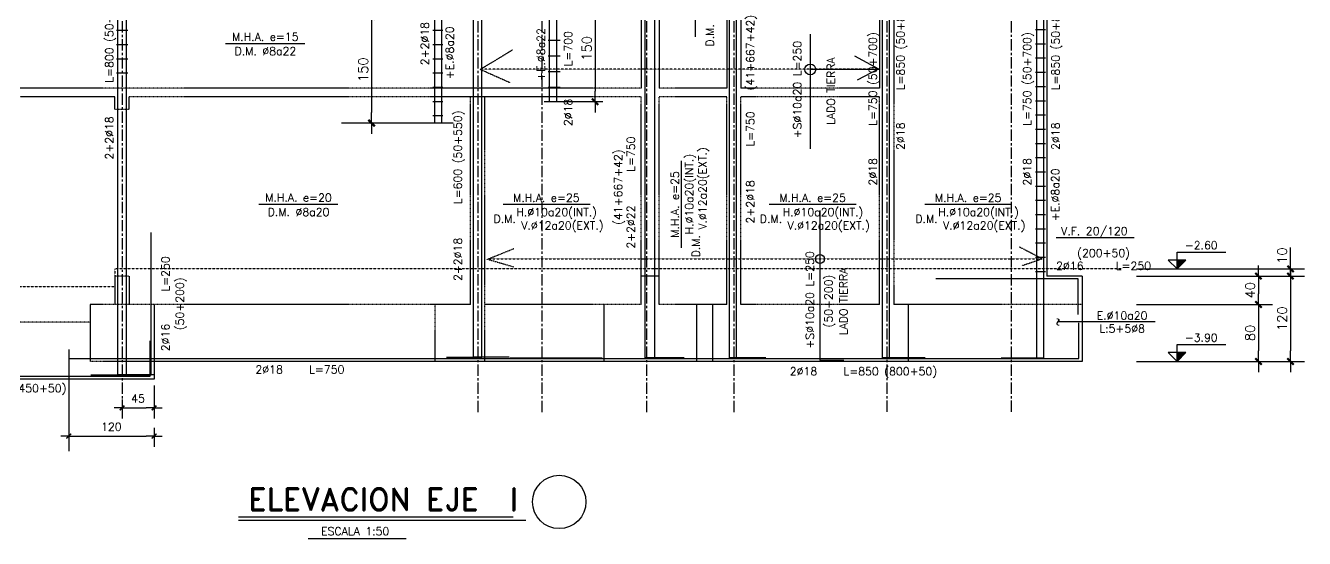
# Model space of a CAD drawing. Header units: millimetres. Extents: x 120 to 6193, y 171 to 3610.
# Drawn here: x 1393 to 3191, y 171 to 892 of the extents above; entities that cross this region are included whole.
import ezdxf
from ezdxf.enums import TextEntityAlignment as Align

# ---------------------------------------------------------------- set-up
doc = ezdxf.new("R2010")
doc.units = ezdxf.units.MM
doc.header["$LTSCALE"] = 0.5
doc.linetypes.add('CENTER', pattern=[50.8, 31.75, -6.35, 6.35, -6.35])
doc.linetypes.add('DASHED', pattern=[0.75, 0.5, -0.25])
for name, color, linetype in [('CONTORNO', 3, 'Continuous'), ('COTAS1', 2, 'Continuous'), ('Cotas2', 1, 'Continuous'), ('EJES', 1, 'CENTER'), ('fe', 7, 'Continuous'), ('NIVELES', 3, 'Continuous'), ('RADIER', 1, 'DASHED'), ('revision', 1, 'Continuous'), ('SEGMENTOS1', 2, 'DASHED'), ('TEXTOS-SM', 3, 'Continuous'), ('TEXTOS1', 9, 'Continuous')]:
    doc.layers.add(name, color=color, linetype=linetype)
doc.styles.add('ROMANS', font='romans')
doc.styles.add('ROMANS0', font='romans.shx')
doc.styles.add('SIETE50', font='ROMAND.SHX', dxfattribs={"height": 31.5})
doc.dimstyles.new('ING-50', dxfattribs={"dimscale": 5, "dimtxt": 2.25, "dimasz": 2.25, "dimexe": 3, "dimexo": 0, "dimgap": 1.5, "dimtad": 1, "dimdec": 1, "dimzin": 12, "dimdsep": 46, "dimtxsty": 'ROMANS', "dimblk1": 'TICK1', "dimblk2": 'TICK1', "dimsah": 1, "dimcen": 0.09, "dimclrd": 2, "dimclre": 1, "dimclrt": 3, "dimadec": 1, "dimazin": 3, "dimtfac": 1, "dimtdec": 1, "dimtix": 1, "dimtmove": 2, "dimatfit": 3, "dimfxl": 3, "dimtolj": 1, "dimtzin": 12, "dimarcsym": 0})
doc.dimstyles.new('ING50', dxfattribs={"dimscale": 50, "dimtxt": 0.27, "dimasz": 0.3, "dimexe": 0.2, "dimexo": 1, "dimgap": 0.1, "dimtad": 1, "dimzin": 12, "dimdsep": 46, "dimtxsty": 'ROMANS', "dimblk1": 'TICK1', "dimblk2": 'TICK1', "dimsah": 1, "dimcen": 0.09, "dimse1": 1, "dimse2": 1, "dimclrd": 2, "dimclre": 4, "dimclrt": 3, "dimadec": 0, "dimazin": 0, "dimtfac": 1, "dimtix": 1, "dimtmove": 2, "dimatfit": 3, "dimldrblk": 'TICK1', "dimfxl": 1, "dimtolj": 1, "dimtzin": 12, "dimarcsym": 0})

# ---------------------------------------------------------------- blocks, each defined once
blk = doc.blocks.new('nivel-el')
at = {"linetype": 'Continuous'}
blk.add_hatch(color=1, dxfattribs=at).paths.add_polyline_path([(0, 0), (12.5, 12.5), (0, 12.5)])
at = {"color": 3}
blk.add_lwpolyline([(0, 0), (12.5, 12.5), (0, 12.5), (-12.5, 12.5), (0, 0), (0, 12.5), (0, 23.6), (68.4, 23.6)], dxfattribs=at)
at = {"color": 3, "style": 'ROMANS'}
blk.add_attdef('%%P0.00', text='', height=11.2, dxfattribs=at).set_placement((34, 27.7), align=Align.CENTER)
blk = doc.blocks.new('TICK1')
at = {"color": 2}
for points in [[(0, 0), (-1, 0)], [(0, 0), (1, 0)]]:
    blk.add_lwpolyline(points, dxfattribs=at)
at = {"color": 2, "const_width": 0.2}
blk.add_lwpolyline([(-0.3, -0.3), (0.3, 0.3)], dxfattribs=at)
blk = doc.blocks.new('*D13')
at = {"layer": 'COTAS1', "color": 2, "lineweight": -2}
blk.add_line((3126, 485.1), (3126, 435.1), dxfattribs=at)
at = {"layer": 'Defpoints', "color": 0}
for p in [(3137.6, 500.1), (3126, 420.1), (3137.6, 420.1)]:
    blk.add_point(p, dxfattribs=at)
at = {"layer": 'COTAS1', "color": 2, "lineweight": -2, "xscale": 15, "yscale": 15, "zscale": 15}
for p, rotation in [((3126, 500.1), 90), ((3126, 420.1), 270)]:
    blk.add_blockref('TICK1', p, dxfattribs=dict(at, rotation=rotation))
at = {"layer": 'COTAS1', "color": 3, "insert": (3114.3, 460.1), "char_height": 13.5, "attachment_point": 5, "rotation": 90, "style": 'ROMANS'}
blk.add_mtext('\\A1;80', dxfattribs=at)
blk = doc.blocks.new('*D14')
at = {"layer": 'COTAS1', "color": 2, "lineweight": -2}
blk.add_line((3126, 525.1), (3126, 515.1), dxfattribs=at)
at = {"layer": 'Defpoints', "color": 0}
for p in [(3137.6, 540.1), (3126, 500.1), (3137.6, 500.1)]:
    blk.add_point(p, dxfattribs=at)
at = {"layer": 'COTAS1', "color": 2, "lineweight": -2, "xscale": 15, "yscale": 15, "zscale": 15}
for p, rotation in [((3126, 540.1), 90), ((3126, 500.1), 270)]:
    blk.add_blockref('TICK1', p, dxfattribs=dict(at, rotation=rotation))
at = {"layer": 'COTAS1', "color": 3, "insert": (3114.3, 520.1), "char_height": 13.5, "attachment_point": 5, "rotation": 90, "style": 'ROMANS'}
blk.add_mtext('\\A1;40', dxfattribs=at)
blk = doc.blocks.new('*D15')
at = {"layer": 'COTAS1', "color": 2, "lineweight": -2}
for p, q in [((3171, 565.1), (3171, 580.1)), ((3171, 550.1), (3171, 540.1)), ((3171, 525.1), (3171, 510.1))]:
    blk.add_line(p, q, dxfattribs=at)
at = {"layer": 'Defpoints', "color": 0}
for p in [(3171, 540.1), (3182.6, 550.1), (3182.6, 540.1)]:
    blk.add_point(p, dxfattribs=at)
at = {"layer": 'COTAS1', "color": 2, "lineweight": -2, "xscale": 15, "yscale": 15, "zscale": 15}
for p, rotation in [((3171, 550.1), 270), ((3171, 540.1), 90)]:
    blk.add_blockref('TICK1', p, dxfattribs=dict(at, rotation=rotation))
at = {"layer": 'COTAS1', "color": 3, "insert": (3159.3, 568.8), "char_height": 13.5, "attachment_point": 5, "rotation": 90, "style": 'ROMANS'}
blk.add_mtext('\\A1;10', dxfattribs=at)
blk = doc.blocks.new('*D16')
at = {"layer": 'COTAS1', "color": 2, "lineweight": -2}
blk.add_line((3171, 525.1), (3171, 435.1), dxfattribs=at)
at = {"layer": 'Defpoints', "color": 0}
for p in [(3182.6, 540.1), (3171, 420.1), (3182.6, 420.1)]:
    blk.add_point(p, dxfattribs=at)
at = {"layer": 'COTAS1', "color": 2, "lineweight": -2, "xscale": 15, "yscale": 15, "zscale": 15}
for p, rotation in [((3171, 540.1), 90), ((3171, 420.1), 270)]:
    blk.add_blockref('TICK1', p, dxfattribs=dict(at, rotation=rotation))
at = {"layer": 'COTAS1', "color": 3, "insert": (3159.3, 480.1), "char_height": 13.5, "attachment_point": 5, "rotation": 90, "style": 'ROMANS'}
blk.add_mtext('\\A1;120', dxfattribs=at)
blk = doc.blocks.new('*D21')
at = {"layer": 'Defpoints', "color": 0, "ltscale": 0.5}
for p in [(1528.3, 366.4), (1573.3, 366.4), (1573.3, 354.8)]:
    blk.add_point(p, dxfattribs=at)
at = {"layer": 'TEXTOS1', "color": 1, "lineweight": -2, "ltscale": 0.5}
for p, q in [((1528.3, 366.4), (1528.3, 339.8)), ((1573.3, 366.4), (1573.3, 339.8))]:
    blk.add_line(p, q, dxfattribs=at)
at = {"layer": 'TEXTOS1', "color": 2, "lineweight": -2, "ltscale": 0.5}
blk.add_line((1539.6, 354.8), (1562.1, 354.8), dxfattribs=at)
at = {"layer": 'TEXTOS1', "color": 2, "lineweight": -2, "ltscale": 0.5, "xscale": 11.25, "yscale": 11.25, "zscale": 11.25, "rotation": 180}
blk.add_blockref('TICK1', (1528.3, 354.8), dxfattribs=at)
at = {"layer": 'TEXTOS1', "color": 2, "lineweight": -2, "ltscale": 0.5, "xscale": 11.25, "yscale": 11.25, "zscale": 11.25}
blk.add_blockref('TICK1', (1573.3, 354.8), dxfattribs=at)
at = {"layer": 'TEXTOS1', "color": 3, "ltscale": 0.5, "insert": (1550.8, 367.9), "char_height": 11.25, "attachment_point": 5, "style": 'ROMANS'}
blk.add_mtext('\\A1;45', dxfattribs=at)
blk = doc.blocks.new('*D22')
at = {"layer": 'Defpoints', "color": 0, "ltscale": 0.5}
for p in [(1453.3, 326.6), (1573.3, 326.6), (1573.3, 315.1)]:
    blk.add_point(p, dxfattribs=at)
at = {"layer": 'TEXTOS1', "color": 1, "lineweight": -2, "ltscale": 0.5}
for p, q in [((1453.3, 326.6), (1453.3, 300.1)), ((1573.3, 326.6), (1573.3, 300.1))]:
    blk.add_line(p, q, dxfattribs=at)
at = {"layer": 'TEXTOS1', "color": 2, "lineweight": -2, "ltscale": 0.5}
blk.add_line((1464.6, 315.1), (1562.1, 315.1), dxfattribs=at)
at = {"layer": 'TEXTOS1', "color": 2, "lineweight": -2, "ltscale": 0.5, "xscale": 11.25, "yscale": 11.25, "zscale": 11.25, "rotation": 180}
blk.add_blockref('TICK1', (1453.3, 315.1), dxfattribs=at)
at = {"layer": 'TEXTOS1', "color": 2, "lineweight": -2, "ltscale": 0.5, "xscale": 11.25, "yscale": 11.25, "zscale": 11.25}
blk.add_blockref('TICK1', (1573.3, 315.1), dxfattribs=at)
at = {"layer": 'TEXTOS1', "color": 3, "ltscale": 0.5, "insert": (1513.3, 328.2), "char_height": 11.25, "attachment_point": 5, "style": 'ROMANS'}
blk.add_mtext('\\A1;120', dxfattribs=at)
blk = doc.blocks.new('*D26')
at = {"layer": 'COTAS1', "color": 2, "lineweight": -2}
blk.add_line((1879.1, 890.1), (1879.1, 770.1), dxfattribs=at)
at = {"layer": 'Defpoints', "color": 0}
for p in [(1890.8, 905.1), (1879.1, 755.1), (1890.8, 755.1)]:
    blk.add_point(p, dxfattribs=at)
at = {"layer": 'COTAS1', "color": 2, "lineweight": -2, "xscale": 15, "yscale": 15, "zscale": 15}
for p, rotation in [((1879.1, 905.1), 90), ((1879.1, 755.1), 270)]:
    blk.add_blockref('TICK1', p, dxfattribs=dict(at, rotation=rotation))
at = {"layer": 'COTAS1', "color": 3, "insert": (1867.4, 830.1), "char_height": 13.5, "attachment_point": 5, "rotation": 90, "style": 'ROMANS'}
blk.add_mtext('\\A1;150', dxfattribs=at)
blk = doc.blocks.new('*D27')
at = {"layer": 'COTAS1', "color": 2, "lineweight": -2}
blk.add_line((2193.4, 920.1), (2193.4, 800.1), dxfattribs=at)
at = {"layer": 'Defpoints', "color": 0}
for p in [(2205, 935.1), (2193.4, 785.1), (2205, 785.1)]:
    blk.add_point(p, dxfattribs=at)
at = {"layer": 'COTAS1', "color": 2, "lineweight": -2, "xscale": 15, "yscale": 15, "zscale": 15}
for p, rotation in [((2193.4, 935.1), 90), ((2193.4, 785.1), 270)]:
    blk.add_blockref('TICK1', p, dxfattribs=dict(at, rotation=rotation))
at = {"layer": 'COTAS1', "color": 3, "insert": (2181.6, 860.1), "char_height": 13.5, "attachment_point": 5, "rotation": 90, "style": 'ROMANS'}
blk.add_mtext('\\A1;150', dxfattribs=at)
blk = doc.blocks.new('malla-3')
at = {"layer": 'TEXTOS1', "color": 5}
blk.add_line((-55.6, 0), (55.6, 0), dxfattribs=at)
at = {"layer": 'TEXTOS1', "color": 9, "style": 'ROMANS'}
for s, p in [('M.H.A. e=20', (0.3, 3.6)), ('D.M. %%C8a20', (0.4, -16.6))]:
    blk.add_text(s, height=11.25, dxfattribs=at).set_placement(p, align=Align.CENTER)

msp = doc.modelspace()

# ---------------------------------------------------------------- linework, layer by layer
at = {"color": 6}
for p, q in [((1691.993, 201.804), (2077.958, 201.804)), ((1691.993, 196.804), (2095.921, 196.804))]:
    msp.add_line(p, q, dxfattribs=at)
at = {"color": 3}
msp.add_line((1789.843, 171.324), (1927.701, 171.324), dxfattribs=at)
msp.add_circle((2142.89, 222.602), 37.5, dxfattribs=at)
at = {"layer": 'CONTORNO'}
for p, q in [((2828.32, 1300.111), (2828.32, 540.111)), ((2878.32, 540.111), (2828.32, 540.111)), ((2878.32, 540.111), (2878.32, 420.111)), ((1573.32, 420.111), (1573.32, 395.111)), ((2878.32, 420.111), (1573.32, 420.111)), ((1573.32, 395.111), (968.32, 395.111))]:
    msp.add_line(p, q, dxfattribs=at)
at = {"layer": 'Cotas2'}
for p, q in [((2954.349, 550.111), (3190.549, 550.111)), ((2954.349, 540.111), (3190.549, 540.111)), ((2954.349, 500.111), (3145.549, 500.111)), ((1453.32, 436.953), (1453.32, 294.11)), ((2954.349, 420.111), (3190.549, 420.111)), ((1573.32, 386.103), (1573.32, 339.73))]:
    msp.add_line(p, q, dxfattribs=at)
at = {"layer": 'EJES'}
for p, q in [((1528.32, 3539.873), (1528.32, 346.232)), ((2028.32, 3539.873), (2028.32, 346.232)), ((2118.32, 3539.873), (2118.32, 346.232)), ((2265.82, 3539.873), (2265.82, 346.232)), ((2388.32, 3539.873), (2388.32, 346.232)), ((2603.32, 3539.962), (2603.32, 346.232)), ((2778.32, 3539.962), (2778.32, 346.232))]:
    msp.add_line(p, q, dxfattribs=at)
at = {"layer": 'fe', "color": 1, "ltscale": 0.5}
for p, q in [((1536.32, 885.111), (1520.32, 885.111)), ((1536.32, 885.111), (1520.32, 885.111)), ((1979.32, 885.111), (1965.32, 885.111)), ((1979.32, 885.111), (1965.32, 885.111)), ((2826.32, 886.111), (2812.32, 886.111)), ((1536.32, 865.111), (1520.32, 865.111)), ((1979.32, 865.111), (1965.32, 865.111)), ((2141.32, 871.111), (2127.32, 871.111)), ((2142.32, 871.111), (2128.32, 871.111)), ((2143.32, 871.111), (2129.32, 871.111)), ((2144.32, 871.111), (2130.32, 871.111)), ((2826.32, 866.111), (2812.32, 866.111)), ((1536.32, 845.111), (1520.32, 845.111)), ((1979.32, 845.111), (1965.32, 845.111)), ((2141.32, 849.111), (2127.32, 849.111)), ((2142.32, 849.111), (2128.32, 849.111)), ((2143.32, 849.111), (2129.32, 849.111)), ((2144.32, 849.111), (2130.32, 849.111)), ((2826.32, 846.111), (2812.32, 846.111)), ((2141.32, 827.111), (2127.32, 827.111)), ((2142.32, 827.111), (2128.32, 827.111)), ((2143.32, 827.111), (2129.32, 827.111)), ((2144.32, 827.111), (2130.32, 827.111)), ((1536.32, 825.111), (1520.32, 825.111)), ((1979.32, 825.111), (1965.32, 825.111)), ((2826.32, 826.111), (2812.32, 826.111)), ((1979.32, 805.111), (1965.32, 805.111)), ((2141.32, 805.111), (2127.32, 805.111)), ((2142.32, 805.111), (2128.32, 805.111)), ((2143.32, 805.111), (2129.32, 805.111)), ((2144.32, 805.111), (2130.32, 805.111)), ((2826.32, 806.111), (2812.32, 806.111)), ((1979.32, 785.111), (1965.32, 785.111)), ((2204.048, 785.111), (2121.867, 785.111)), ((2826.32, 786.111), (2812.32, 786.111)), ((1979.32, 765.111), (1965.32, 765.111)), ((1979.32, 765.111), (1965.32, 765.111)), ((2826.32, 766.111), (2812.32, 766.111)), ((1993.607, 755.111), (1836.808, 755.111)), ((2826.32, 746.111), (2812.32, 746.111)), ((2826.32, 726.111), (2812.32, 726.111)), ((2826.32, 706.111), (2812.32, 706.111)), ((2826.32, 686.111), (2812.32, 686.111)), ((2826.32, 666.111), (2812.32, 666.111)), ((2826.32, 646.111), (2812.32, 646.111)), ((2826.32, 626.111), (2812.32, 626.111)), ((2826.32, 606.111), (2812.32, 606.111)), ((2826.32, 586.111), (2812.32, 586.111)), ((2826.32, 566.111), (2812.32, 566.111)), ((2826.32, 546.111), (2812.32, 546.111)), ((2980.702, 475.625), (2844.469, 475.625))]:
    msp.add_line(p, q, dxfattribs=at)
at = {"layer": 'fe', "ltscale": 0.5}
for p, q in [((2495.658, 880.119), (2495.658, 718.781)), ((2509.443, 632.199), (2509.443, 421.845)), ((2509.443, 421.845), (2542.932, 421.845))]:
    msp.add_line(p, q, dxfattribs=at)
at = {"layer": 'fe', "color": 6, "ltscale": 0.5}
msp.add_line((2073.32, 425.111), (2203.32, 425.111), dxfattribs=at)
at = {"layer": 'fe', "ltscale": 0.5}
for points in [[(2129.32, 785.111), (2129.32, 1485.111)], [(2139.32, 785.111), (2139.32, 1485.111)], [(2657.32, 425.111), (2607.32, 425.111), (2607.32, 1225.111)], [(2774.32, 425.111), (2824.32, 425.111), (2824.32, 1225.111)], [(1967.32, 1205.111), (1967.32, 755.111)], [(1977.32, 1205.111), (1977.32, 755.111)], [(1484.32, 401.111), (1534.32, 401.111), (1534.32, 1151.111)], [(1572.32, 401.111), (1522.32, 401.111), (1522.32, 1151.111)], [(2647.32, 425.111), (2597.32, 425.111), (2597.32, 1125.111)], [(2764.32, 425.111), (2814.32, 425.111), (2814.32, 1125.111)], [(2304.82, 425.111), (2263.82, 425.111), (2263.82, 1088.111), (2305.82, 1088.111)], [(2318.32, 425.111), (2277.32, 425.111), (2277.32, 1088.111), (2319.32, 1088.111)], [(2423.32, 425.111), (2382.32, 425.111), (2382.32, 1088.111), (2424.32, 1088.111)], [(2433.32, 425.111), (2392.32, 425.111), (2392.32, 1088.111), (2434.32, 1088.111)], [(1984.32, 426.111), (2034.32, 426.111), (2034.32, 976.111)], [(2072.32, 426.111), (2022.32, 426.111), (2022.32, 976.111)], [(1519.32, 401.111), (1569.32, 401.111), (1569.32, 601.111)], [(2872.32, 486.111), (2872.32, 536.111), (2672.32, 536.111)], [(2073.32, 424.111), (2873.32, 424.111), (2873.32, 474.111)], [(1567.32, 449.111), (1567.32, 399.111), (1117.32, 399.111)], [(1453.32, 424.111), (2203.32, 424.111)]]:
    msp.add_lwpolyline(points, dxfattribs=at)
msp.add_circle((2509.409, 564.157), 6.29, dxfattribs=at)
at = {"layer": 'RADIER', "ltscale": 0.5}
for p, q in [((2032.505, 830.978), (2077.133, 858.004)), ((2031.561, 830.862), (2073.495, 812.239)), ((2592.384, 830.978), (2032.505, 830.978)), ((2041.659, 563.56), (2079.182, 578.748)), ((2821.824, 564.318), (2790.004, 580.736)), ((2042.357, 564.318), (2821.824, 564.318)), ((2043.084, 563.56), (2078.707, 553.119)), ((2821.147, 563.824), (2793.389, 554.353)), ((2934.478, 550.111), (1518.32, 550.111)), ((1518.32, 550.111), (1518.32, 525.111)), ((1518.32, 525.111), (472.785, 525.111))]:
    msp.add_line(p, q, dxfattribs=at)
at = {"layer": 'revision', "ltscale": 0.5}
for p, q in [((2592.073, 830.828), (2558.653, 848.968)), ((2495.013, 830.978), (2592.384, 830.978)), ((2591.247, 830.828), (2561.541, 815.575))]:
    msp.add_line(p, q, dxfattribs=at)
msp.add_circle((2495.834, 830.477), 7.649, dxfattribs=at)
at = {"layer": 'SEGMENTOS1'}
for p, q in [((2283.32, 1082.111), (2283.32, 804.111)), ((2378.32, 1082.111), (2378.32, 804.111)), ((2398.32, 1082.111), (2398.32, 804.111)), ((2593.32, 1082.111), (2593.32, 804.111)), ((2613.32, 1094.111), (2613.32, 500.111)), ((2258.32, 935.111), (2258.32, 804.111)), ((2258.32, 804.111), (1198.32, 804.111)), ((1518.32, 792.111), (1228.32, 792.111)), ((1518.32, 774.111), (1518.32, 792.111)), ((1538.32, 774.111), (1538.32, 792.111)), ((2258.32, 792.111), (1538.32, 792.111)), ((2018.32, 500.111), (2018.32, 792.111)), ((2038.32, 420.111), (2038.32, 792.111)), ((2258.32, 500.111), (2258.32, 792.111)), ((2378.32, 804.111), (2283.32, 804.111)), ((2378.32, 792.111), (2283.32, 792.111)), ((2283.32, 500.111), (2283.32, 792.111)), ((2378.32, 500.111), (2378.32, 792.111)), ((2593.32, 804.111), (2398.32, 804.111)), ((2398.32, 500.111), (2398.32, 792.111)), ((2593.32, 792.111), (2398.32, 792.111)), ((2593.32, 500.111), (2593.32, 792.111)), ((1538.32, 774.111), (1518.32, 774.111)), ((1518.32, 540.111), (1518.32, 500.111)), ((1538.32, 540.111), (1518.32, 540.111)), ((1538.32, 540.111), (1538.32, 500.111)), ((2283.32, 540.111), (2258.32, 540.111)), ((1483.32, 500.111), (1483.32, 420.111)), ((2018.32, 500.111), (1483.32, 500.111)), ((1573.32, 500.111), (1573.32, 420.111)), ((1968.32, 420.111), (1968.32, 500.111)), ((2258.32, 500.111), (2038.32, 500.111)), ((2205.82, 500.111), (2205.82, 420.111)), ((2378.32, 500.111), (2283.32, 500.111)), ((2335.82, 500.111), (2335.82, 420.111)), ((2358.32, 500.111), (2358.32, 420.111)), ((2593.32, 500.111), (2398.32, 500.111)), ((2878.32, 500.111), (2613.32, 500.111)), ((2633.32, 500.111), (2633.32, 420.111)), ((1483.32, 475.111), (968.32, 475.111)), ((1573.32, 420.111), (1483.32, 420.111))]:
    msp.add_line(p, q, dxfattribs=at)
at = {"layer": 'TEXTOS1', "color": 5}
for p, q in [((2334.322, 876.123), (2334.322, 998.38)), ((1673.836, 867.163), (1785.041, 867.163)), ((2314.705, 579.781), (2314.705, 702.039)), ((2063.917, 640.91), (2186.175, 640.91)), ((2438.265, 640.91), (2560.522, 640.91)), ((2656.966, 640.91), (2779.224, 640.91))]:
    msp.add_line(p, q, dxfattribs=at)
at = {"layer": 'TEXTOS1', "color": 9}
msp.add_line((2841.561, 594.088), (2951.35, 594.088), dxfattribs=at)

# ---------------------------------------------------------------- block references
at = {"layer": 'NIVELES'}
for p, values in [((3011.512, 550.111), {'%%P0.00': '-2.60'}), ((3011.512, 420.111), {'%%P0.00': '-3.90'})]:
    msp.add_blockref('nivel-el', p, dxfattribs=at).add_auto_attribs(values)
at = {"layer": 'TEXTOS1', "ltscale": 0.5}
msp.add_blockref('malla-3', (1776.038, 641.085), dxfattribs=at)

# ---------------------------------------------------------------- texts
at = {"color": 6, "style": 'SIETE50'}
msp.add_text('ELEVACION EJE  I', height=31.5, dxfattribs=at).set_placement((1705.853, 210.386))
at = {"color": 9, "style": 'ROMANS'}
msp.add_text('ESCALA 1:50', height=11.25, dxfattribs=at).set_placement((1856.05, 175.826), align=Align.CENTER)
at = {"layer": 'fe', "color": 1, "style": 'ROMANS'}
msp.add_text('~', height=11.25, rotation=270, dxfattribs=at).set_placement((2839.098, 475.615), align=Align.CENTER)
at = {"layer": 'TEXTOS-SM', "ltscale": 0.5, "style": 'ROMANS0'}
for s, p in [('2+2%%c18     L=450', (1959.521, 915.236)), ('2+2%%c18     L=800 (50+750)', (1515.99, 823.619)), ('2%%c18     L=850 (50+800)', (2628.256, 825.111)), ('2%%c18     L=850 (50+800)', (2846.346, 825.111)), ('2+2%%c18     L=750   (41+667+42)', (2417.17, 760.549)), ('2%%c18     L=700', (2160.976, 817.621)), ('2%%c18     L=750 (50+700)', (2589.32, 775.111)), ('2%%c18     L=750 (50+700)', (2806.32, 775.111)), ('2+2%%c18     L=600 (50+550)', (2005.917, 652.956)), ('2+2%%c22     L=750  ', (2249.289, 665.099)), ('(41+667+42)', (2231.289, 665.099)), ('2%%c16     L=250', (1594.864, 501.111)), ('(50+200)', (1615.139, 501.111))]:
    msp.add_text(s, height=11.25, rotation=90, dxfattribs=at).set_placement(p, align=Align.CENTER)
for s, p in [('(200+50)', (2908.22, 566.779)), ('2%%c16     L=250', (2908.22, 548.779)), ('2%%c18    L=750', (1778.32, 403.145)), ('2%%c18    L=850 (800+50)', (2570.591, 400.566)), ('2%%c18     L=500 (450+50)', (1342.32, 376.801))]:
    msp.add_text(s, height=11.25, dxfattribs=at).set_placement(p, align=Align.CENTER)
at = {"layer": 'TEXTOS1', "color": 9, "style": 'ROMANS'}
for s, p in [('M.H.A. e=15', (1729.695, 870.763)), ('D.M. %%C8a22', (1729.851, 850.6)), ('M.H.A. e=25', (2124.79, 644.51)), ('M.H.A. e=25', (2499.137, 644.51)), ('M.H.A. e=25', (2717.839, 644.51)), ('H.%%C10a20(INT.)', (2139.335, 624.347)), ('H.%%C10a20(INT.)', (2513.682, 624.347)), ('H.%%C10a20(INT.)', (2732.384, 624.347)), ('D.M. ', (2070.041, 614.871)), ('V.%%C12a20(EXT.)', (2147.378, 605.547)), ('D.M. ', (2444.388, 614.871)), ('V.%%C12a20(EXT.)', (2521.725, 605.547)), ('D.M. ', (2663.09, 614.871)), ('V.%%C12a20(EXT.)', (2740.427, 605.547)), ('V.F. 20/120', (2895.297, 597.688)), ('E.%%C10a20', (2934.238, 478.904)), ('L:5+5%%c8', (2934.238, 460.54))]:
    msp.add_text(s, height=11.25, dxfattribs=at).set_placement(p, align=Align.CENTER)
for s, p in [('+E.%%C8a20', (1994.502, 853.874)), ('+E.%%C8a22', (2122.775, 851.467)), ('D.M. ', (2360.361, 882.246)), ('+S%%C10a20 L=250', (2483.257, 802.124)), ('LADO TIERRA', (2530.558, 799.976)), ('V.%%C12a20(EXT.)', (2350.067, 663.242)), ('H.%%C10a20(INT.)', (2331.267, 655.199)), ('M.H.A. e=25', (2311.104, 640.654)), ('+E.%%C8a20', (2845.96, 654.2)), ('D.M. ', (2340.743, 585.905)), ('+S%%C10a20 L=250', (2500.846, 506.544)), ('(50+200)', (2527.184, 504.932)), ('LADO TIERRA', (2548.147, 504.395))]:
    msp.add_text(s, height=11.25, rotation=90, dxfattribs=at).set_placement(p, align=Align.CENTER)

# ---------------------------------------------------------------- dimensions: what is measured, and where the dimension line sits
at = {"layer": 'COTAS1'}
for base, p1, p2, picture, middle in [((2193.361, 785.111), (2205, 935.111), (2205, 785.111), '*D27', (2181.611, 860.111)), ((1879.128, 755.111), (1890.767, 905.111), (1890.767, 755.111), '*D26', (1867.378, 830.111)), ((3126.005, 500.111), (3137.644, 540.111), (3137.644, 500.111), '*D14', (3114.255, 520.111)), ((3171.005, 420.111), (3182.644, 540.111), (3182.644, 420.111), '*D16', (3159.255, 480.111)), ((3126.005, 420.111), (3137.644, 500.111), (3137.644, 420.111), '*D13', (3114.255, 460.111))]:
    dim = msp.add_linear_dim(base=base, p1=p1, p2=p2, angle=90, dimstyle='ING50', dxfattribs=at)
    dim.commit()
    dim.dimension.update_dxf_attribs({"geometry": picture, "text_midpoint": middle})
dim = msp.add_linear_dim(base=(3171.005, 540.111), p1=(3182.644, 550.111), p2=(3182.644, 540.111), angle=90, dimstyle='ING50', dxfattribs=at)
dim.commit()
dim.dimension.update_dxf_attribs({"geometry": '*D15', "text_midpoint": (3159.255, 568.782), "dimtype": 160})
at = {"layer": 'TEXTOS1', "ltscale": 0.5}
for p1, p2, picture, middle in [((1528.32, 366.363), (1573.32, 366.363), '*D21', (1550.82, 367.914)), ((1453.32, 326.632), (1573.32, 326.632), '*D22', (1513.32, 328.183))]:
    dim = msp.add_aligned_dim(p1=p1, p2=p2, distance=-11.574, dimstyle='ING-50', dxfattribs=at)
    dim.commit()
    dim.dimension.update_dxf_attribs({"geometry": picture, "text_midpoint": middle})

doc.saveas('drawing.dxf')
